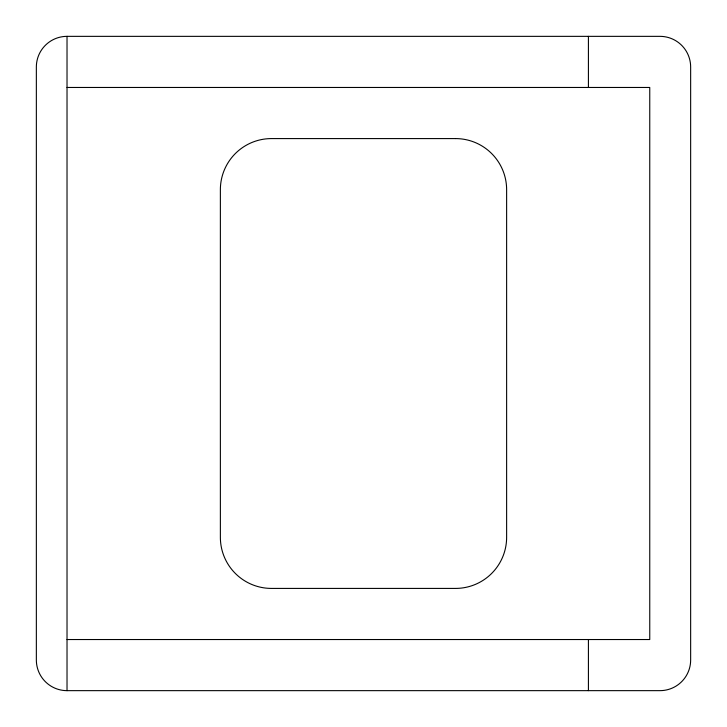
<?xml version="1.0" encoding="UTF-8"?>
<svg xmlns="http://www.w3.org/2000/svg" width="727" height="727" viewBox="0 0 727 727"><rect width="100%" height="100%" fill="white"/><g stroke="black" fill="none" stroke-linecap="round" stroke-linejoin="round"><path stroke-width="1.09" d="M67.02 36.35L659.98 36.35A30.67 30.67 0 0 1 690.65 67.02L690.65 659.98A30.67 30.67 0 0 1 659.98 690.65L67.02 690.65A30.67 30.67 0 0 1 36.35 659.98L36.35 67.02A30.67 30.67 0 0 1 67.02 36.35L67.02 690.65M67.02 87.467L649.756 87.467L649.756 639.533L67.02 639.533M588.416 36.35L588.416 87.467M588.416 639.533L588.416 690.65M455.511 138.584L271.489 138.584A51.117 51.117 0 0 0 220.372 189.702L220.372 537.298A51.117 51.117 0 0 0 271.489 588.416L455.511 588.416A51.117 51.117 0 0 0 506.628 537.298L506.628 189.702A51.117 51.117 0 0 0 455.511 138.584"/></g></svg>
